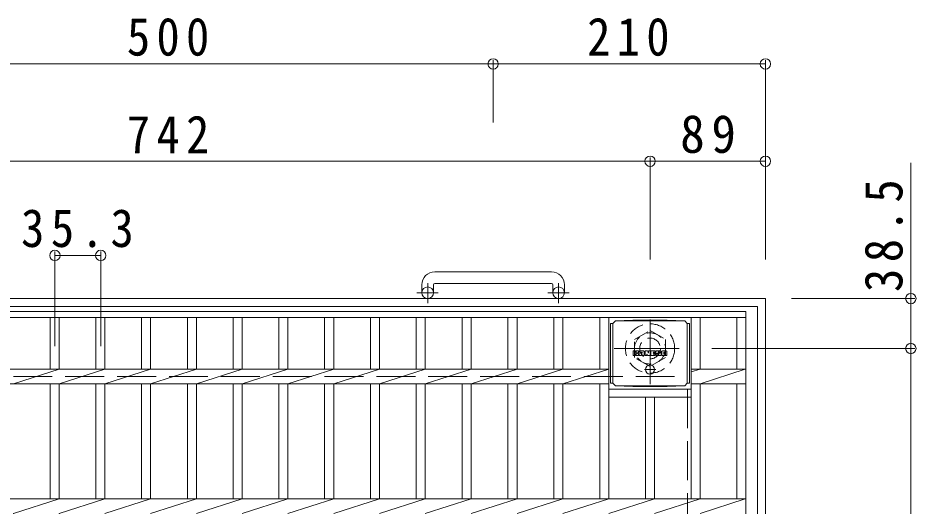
# Model space of a CAD drawing. Units: millimetres at full size, sheet at 1:10. Extents: x -2312 to 2340, y -1941 to 1789.
# Drawn here: x -1014 to -321, y 1412 to 1789 of the extents above; entities that cross this region are included whole.
import ezdxf

# ---------------------------------------------------------------- set-up
doc = ezdxf.new("R2010")
doc.units = ezdxf.units.MM
doc.header["$LTSCALE"] = 10
doc.header["$PDMODE"] = 32
doc.header["$PDSIZE"] = 8
for name, pattern in [('CHAIN1', [8, 5, -1, 1, -1]), ('DASHED1', [1.8, 1.2, -0.6]), ('DASHED3', [4, 3, -1])]:
    doc.linetypes.add(name, pattern=pattern)
for name, color, linetype, lineweight in [('C-1', 2, 'Continuous', 9), ('C-2', 3, 'Continuous', 9), ('C-4', 7, 'Continuous', 9), ('C-9', 2, 'Continuous', 9), ('C-F', 7, 'Continuous', 9)]:
    doc.layers.add(name, color=color, linetype=linetype, lineweight=lineweight)
doc.styles.add('ＭＳ ゴシック', font='')
doc.styles.get('ＭＳ ゴシック').set_extended_font_data('MS Gothic')

msp = doc.modelspace()

# ---------------------------------------------------------------- linework, layer by layer
at = {"layer": 'C-1'}
for p, q in [((-602.39, 1593.06), (-692.39, 1593.06)), ((-702.39, 1583.06), (-702.39, 1576.96)), ((-693.39, 1583.06), (-693.39, 1576.96)), ((-692.39, 1584.06), (-602.39, 1584.06)), ((-601.39, 1583.06), (-601.39, 1576.96)), ((-592.39, 1583.06), (-592.39, 1576.96)), ((-1357.39, 1572.46), (-437.39, 1572.46)), ((-437.39, 652.46), (-437.39, 1572.46)), ((-1351.39, 1566.46), (-443.39, 1566.46)), ((-443.39, 658.46), (-443.39, 1566.46))]:
    msp.add_line(p, q, dxfattribs=at)
at = {"layer": 'C-1', "linetype": 'CHAIN1'}
for p, q in [((-697.89, 1568.85), (-697.89, 1584.45)), ((-596.89, 1568.85), (-596.89, 1584.45)), ((-689.73, 1576.96), (-706.14, 1576.96)), ((-588.73, 1576.96), (-605.14, 1576.96)), ((-526.39, 1506.32), (-526.39, 1561.6)), ((-554.03, 1533.96), (-498.76, 1533.96))]:
    msp.add_line(p, q, dxfattribs=at)
at = {"layer": 'C-1', "linetype": 'DASHED1'}
for p, q in [((-538.39, 1540.89), (-526.39, 1547.81)), ((-526.39, 1547.81), (-514.39, 1540.89)), ((-538.39, 1527.03), (-538.39, 1540.89)), ((-514.39, 1540.89), (-514.39, 1527.03)), ((-526.39, 1520.1), (-538.39, 1527.03)), ((-514.39, 1527.03), (-526.39, 1520.1))]:
    msp.add_line(p, q, dxfattribs=at)
at = {"layer": 'C-1', "linetype": 'DASHED3'}
for p in [(-1297.39, 1512.46), (-497.39, 712.46)]:
    msp.add_line(p, (-497.39, 1512.46), dxfattribs=at)
at = {"layer": 'C-1'}
for centre in [(-697.89, 1576.96), (-596.89, 1576.96)]:
    msp.add_circle(centre, 4.5, dxfattribs=at)
at = {"layer": 'C-1', "linetype": 'DASHED1'}
for radius in [19, 12, 8]:
    msp.add_circle((-526.39, 1533.96), radius, dxfattribs=at)
at = {"layer": 'C-1'}
for centre, radius, start, end in [((-692.39, 1583.06), 10, 90, 180), ((-602.39, 1583.06), 10, 0, 90), ((-692.39, 1583.06), 1, 90, 180), ((-602.39, 1583.06), 1, 0, 90)]:
    msp.add_arc(centre, radius, start, end, dxfattribs=at)
at = {"layer": 'C-2'}
for p, q in [((-452.39, 1562.46), (-1342.39, 1562.46)), ((-452.39, 662.46), (-452.39, 1562.46)), ((-452.39, 1557.96), (-1342.39, 1557.96)), ((-989.14, 1518.12), (-989.14, 1557.96)), ((-982.14, 1518.12), (-982.14, 1557.96)), ((-953.84, 1518.12), (-953.84, 1557.96)), ((-946.84, 1518.12), (-946.84, 1557.96)), ((-918.54, 1518.12), (-918.54, 1557.96)), ((-911.54, 1518.12), (-911.54, 1557.96)), ((-883.24, 1518.12), (-883.24, 1557.96)), ((-876.24, 1518.12), (-876.24, 1557.96)), ((-847.94, 1518.12), (-847.94, 1557.96)), ((-840.94, 1518.12), (-840.94, 1557.96)), ((-812.64, 1518.12), (-812.64, 1557.96)), ((-805.64, 1518.12), (-805.64, 1557.96)), ((-777.34, 1518.12), (-777.34, 1557.96)), ((-770.34, 1518.12), (-770.34, 1557.96)), ((-742.04, 1518.12), (-742.04, 1557.96)), ((-735.04, 1518.12), (-735.04, 1557.96)), ((-706.74, 1518.12), (-706.74, 1557.96)), ((-699.74, 1518.12), (-699.74, 1557.96)), ((-671.34, 1518.12), (-671.34, 1557.96)), ((-664.34, 1518.12), (-664.34, 1557.96)), ((-635.94, 1518.12), (-635.94, 1557.96)), ((-628.94, 1518.12), (-628.94, 1557.96)), ((-600.64, 1518.12), (-600.64, 1557.96)), ((-593.64, 1518.12), (-593.64, 1557.96)), ((-565.19, 1518.12), (-565.19, 1557.96)), ((-558.19, 1418.12), (-558.19, 1557.96)), ((-494.59, 1418.12), (-494.59, 1557.96)), ((-459.39, 1518.12), (-459.39, 1557.96)), ((-558.19, 1518.12), (-1236.59, 1518.12)), ((-1017.44, 1506.8), (-982.14, 1518.12)), ((-982.14, 1506.8), (-946.84, 1518.12)), ((-946.84, 1506.8), (-911.54, 1518.12)), ((-911.54, 1506.8), (-876.24, 1518.12)), ((-876.24, 1506.8), (-840.94, 1518.12)), ((-840.94, 1506.8), (-805.64, 1518.12)), ((-805.64, 1506.8), (-770.34, 1518.12)), ((-770.34, 1506.8), (-735.04, 1518.12)), ((-735.04, 1506.8), (-699.74, 1518.12)), ((-699.74, 1506.8), (-664.34, 1518.12)), ((-664.34, 1506.8), (-628.94, 1518.12)), ((-628.94, 1506.8), (-593.64, 1518.12)), ((-593.64, 1506.8), (-558.19, 1518.12)), ((-452.39, 1518.12), (-494.59, 1518.12)), ((-487.59, 1506.8), (-452.89, 1518.12)), ((-558.19, 1506.8), (-1236.59, 1506.8)), ((-989.14, 1418.12), (-989.14, 1506.8)), ((-982.14, 1418.12), (-982.14, 1506.8)), ((-953.84, 1418.12), (-953.84, 1506.8)), ((-946.84, 1418.12), (-946.84, 1506.8)), ((-918.54, 1418.12), (-918.54, 1506.8)), ((-911.54, 1418.12), (-911.54, 1506.8)), ((-883.24, 1418.12), (-883.24, 1506.8)), ((-876.24, 1418.12), (-876.24, 1506.8)), ((-847.94, 1418.12), (-847.94, 1506.8)), ((-840.94, 1418.12), (-840.94, 1506.8)), ((-812.64, 1418.12), (-812.64, 1506.8)), ((-805.64, 1418.12), (-805.64, 1506.8)), ((-777.34, 1418.12), (-777.34, 1506.8)), ((-770.34, 1418.12), (-770.34, 1506.8)), ((-742.04, 1418.12), (-742.04, 1506.8)), ((-735.04, 1418.12), (-735.04, 1506.8)), ((-706.74, 1418.12), (-706.74, 1506.8)), ((-699.74, 1418.12), (-699.74, 1506.8)), ((-671.34, 1418.12), (-671.34, 1506.8)), ((-664.34, 1418.12), (-664.34, 1506.8)), ((-635.94, 1418.12), (-635.94, 1506.8)), ((-628.94, 1418.12), (-628.94, 1506.8)), ((-600.64, 1418.12), (-600.64, 1506.8)), ((-593.64, 1418.12), (-593.64, 1506.8)), ((-565.19, 1418.12), (-565.19, 1506.8)), ((-452.39, 1506.8), (-494.59, 1506.8)), ((-487.59, 1418.12), (-487.59, 1506.8)), ((-459.39, 1418.12), (-459.39, 1506.8)), ((-558.19, 1502.46), (-494.59, 1502.46)), ((-558.19, 1496.46), (-494.59, 1496.46)), ((-529.89, 1418.12), (-529.89, 1496.46)), ((-522.89, 1418.12), (-522.89, 1496.46)), ((-452.39, 1418.12), (-1342.39, 1418.12)), ((-946.84, 1406.8), (-911.54, 1418.12)), ((-911.54, 1406.8), (-876.24, 1418.12)), ((-876.24, 1406.8), (-840.94, 1418.12)), ((-840.94, 1406.8), (-805.64, 1418.12)), ((-805.64, 1406.8), (-770.34, 1418.12)), ((-770.34, 1406.8), (-735.04, 1418.12)), ((-735.04, 1406.8), (-699.74, 1418.12)), ((-699.74, 1406.8), (-664.34, 1418.12)), ((-664.34, 1406.8), (-628.94, 1418.12)), ((-628.94, 1406.8), (-593.64, 1418.12)), ((-593.64, 1406.8), (-558.19, 1418.12)), ((-558.19, 1406.8), (-522.89, 1418.12)), ((-522.89, 1406.8), (-487.59, 1418.12)), ((-487.59, 1406.8), (-452.89, 1418.12))]:
    msp.add_line(p, q, dxfattribs=at)
for points in [[(-494.59, 1515.87), (-487.59, 1518.12), (-487.59, 1557.96)], [(-1017.44, 1318.12), (-1017.44, 1406.8), (-982.14, 1418.12)], [(-982.14, 1318.12), (-982.14, 1406.8), (-946.84, 1418.12)]]:
    msp.add_lwpolyline(points, dxfattribs=at)
at = {"layer": 'C-4'}
for p, q in [((-1147.39, 1753.35), (-647.39, 1753.35)), ((-647.39, 1756.35), (-647.39, 1708.35)), ((-647.39, 1753.35), (-437.39, 1753.35)), ((-437.39, 1756.35), (-437.39, 1602.46)), ((-526.39, 1678.35), (-1268.39, 1678.35)), ((-526.39, 1681.35), (-526.39, 1602.46)), ((-437.39, 1678.35), (-526.39, 1678.35)), ((-325.22, 1677.2), (-325.22, 1533.96)), ((-985.39, 1608.74), (-985.39, 1535.83)), ((-950.09, 1608.74), (-950.09, 1535.83)), ((-985.39, 1605.74), (-950.09, 1605.74)), ((-322.22, 1572.46), (-417.39, 1572.46)), ((-322.22, 1533.96), (-478.76, 1533.96)), ((-325.22, 1533.96), (-325.22, 690.96))]:
    msp.add_line(p, q, dxfattribs=at)
for p in [(-647.39, 1753.35), (-437.39, 1753.35), (-526.39, 1678.35), (-437.39, 1678.35), (-985.39, 1605.74), (-950.09, 1605.74), (-325.22, 1572.46), (-325.22, 1533.96)]:
    msp.add_point(p, dxfattribs=at)
at = {"layer": 'C-9'}
for p, q in [((-555.14, 1553.19), (-556.94, 1553.19)), ((-556.94, 1553.19), (-556.94, 1507.27)), ((-555.14, 1553.23), (-553.14, 1555.23)), ((-555.14, 1507.23), (-555.14, 1553.23)), ((-553.14, 1555.23), (-539.68, 1555.91)), ((-553.14, 1555.23), (-499.64, 1555.23)), ((-513.11, 1555.91), (-539.68, 1555.91)), ((-499.64, 1555.23), (-513.11, 1555.91)), ((-497.64, 1553.23), (-499.64, 1555.23)), ((-497.64, 1507.23), (-497.64, 1553.23)), ((-497.64, 1553.19), (-495.84, 1553.19)), ((-495.84, 1553.19), (-495.84, 1507.27)), ((-555.14, 1507.27), (-556.94, 1507.27)), ((-555.14, 1507.23), (-553.14, 1505.23)), ((-553.14, 1505.23), (-539.68, 1504.55)), ((-553.14, 1505.23), (-499.64, 1505.23)), ((-513.11, 1504.55), (-539.68, 1504.55)), ((-499.64, 1505.23), (-513.11, 1504.55)), ((-497.64, 1507.23), (-499.64, 1505.23)), ((-497.64, 1507.27), (-495.84, 1507.27))]:
    msp.add_line(p, q, dxfattribs=at)
at = {"layer": 'C-9', "linetype": 'CHAIN1'}
for p, q in [((-522.04, 1517.73), (-530.75, 1517.73)), ((-526.39, 1521.42), (-526.39, 1514.04))]:
    msp.add_line(p, q, dxfattribs=at)
at = {"layer": 'C-9'}
msp.add_circle((-526.39, 1517.73), 3.5, dxfattribs=at)
at = {"layer": 'C-F'}
for p, q in [((-539.4, 1528.63), (-539.4, 1531.99)), ((-537.72, 1532.14), (-539.25, 1532.14)), ((-537.56, 1531.99), (-537.56, 1531.06)), ((-537.06, 1531.99), (-537.06, 1531.06)), ((-535.56, 1532.14), (-536.9, 1532.14)), ((-535.4, 1531.99), (-535.4, 1531.2)), ((-534.73, 1528.63), (-534.73, 1531.62)), ((-531.42, 1532.14), (-534.21, 1532.14)), ((-533.07, 1530.35), (-533.07, 1530.89)), ((-532.56, 1530.35), (-532.56, 1530.89)), ((-530.9, 1528.63), (-530.9, 1531.62)), ((-530.22, 1531.99), (-530.22, 1528.63)), ((-530.07, 1532.14), (-528.36, 1532.14)), ((-528.21, 1532.03), (-527.73, 1530.54)), ((-527.57, 1531.99), (-527.57, 1530.56)), ((-527.41, 1532.14), (-526.39, 1532.14)), ((-526.24, 1531.99), (-526.24, 1528.63)), ((-525.73, 1528.63), (-525.73, 1531.99)), ((-525.57, 1532.14), (-522.55, 1532.14)), ((-522.55, 1531.15), (-523.67, 1531.15)), ((-522.39, 1531.31), (-522.39, 1531.99)), ((-518.41, 1532.14), (-521.46, 1532.14)), ((-520.23, 1530.8), (-520.23, 1531.21)), ((-519.71, 1531.12), (-519.71, 1531.21)), ((-519.56, 1530.96), (-517.89, 1530.96)), ((-517.89, 1531.62), (-517.89, 1530.96)), ((-517.38, 1529), (-517.38, 1531.62)), ((-513.91, 1532.14), (-516.85, 1532.14)), ((-515.7, 1529.8), (-515.7, 1530.82)), ((-515.06, 1529.8), (-515.06, 1530.82)), ((-513.38, 1531.62), (-513.38, 1529)), ((-539.25, 1528.47), (-537.72, 1528.47)), ((-537.56, 1528.63), (-537.56, 1529.72)), ((-537.07, 1528.63), (-537.07, 1529.72)), ((-536.91, 1528.47), (-535.55, 1528.47)), ((-535.4, 1528.63), (-535.4, 1529.56)), ((-533.23, 1528.47), (-534.58, 1528.47)), ((-533.07, 1528.63), (-533.07, 1529.05)), ((-532.61, 1530.3), (-533.02, 1530.3)), ((-532.56, 1528.63), (-532.56, 1529.05)), ((-532.4, 1528.47), (-531.05, 1528.47)), ((-529.06, 1528.47), (-530.07, 1528.47)), ((-528.91, 1528.63), (-528.91, 1529.54)), ((-528.42, 1528.59), (-528.71, 1529.57)), ((-526.39, 1528.47), (-528.27, 1528.47)), ((-525.57, 1528.47), (-522.56, 1528.47)), ((-522.55, 1530.71), (-523.67, 1530.71)), ((-522.55, 1529.91), (-523.67, 1529.91)), ((-522.56, 1529.48), (-523.67, 1529.48)), ((-522.41, 1528.63), (-522.41, 1529.32)), ((-522.39, 1530.06), (-522.39, 1530.55)), ((-521.89, 1529.49), (-521.89, 1529)), ((-521.73, 1529.64), (-520.38, 1529.64)), ((-519.88, 1529.97), (-521.46, 1529.97)), ((-518.31, 1528.47), (-521.37, 1528.47)), ((-520.22, 1529.49), (-520.22, 1529.38)), ((-520.07, 1530.64), (-518.31, 1530.64)), ((-519.72, 1529.82), (-519.72, 1529.38)), ((-513.91, 1528.47), (-516.85, 1528.47))]:
    msp.add_line(p, q, dxfattribs=at)
for centre, radius, start, end in [((-539.25, 1531.99), 0.157, 90, 180), ((-537.72, 1531.99), 0.157, 0, 90), ((-537.31, 1531.06), 0.251, 180, 0), ((-536.9, 1531.99), 0.157, 90, 180), ((-535.92, 1531.2), 0.524, 299.42073, 0), ((-535.56, 1531.99), 0.157, 0, 90), ((-534.21, 1531.62), 0.524, 90, 180), ((-532.82, 1530.89), 0.255, 0, 180), ((-531.42, 1531.62), 0.524, 0, 90), ((-530.07, 1531.99), 0.157, 90, 180), ((-528.36, 1531.99), 0.157, 17.75635, 90), ((-527.41, 1531.99), 0.157, 90, 180), ((-526.39, 1531.99), 0.157, 0, 90), ((-525.57, 1531.99), 0.157, 90, 180), ((-523.67, 1530.93), 0.22, 90, 270), ((-522.55, 1531.99), 0.157, 0, 90), ((-522.55, 1531.31), 0.157, 270, 0), ((-519.51, 1531.06), 2.38, 157.10112, 202.89888), ((-521.46, 1531.88), 0.262, 90, 157.10112), ((-519.97, 1531.21), 0.259, 0, 180), ((-519.56, 1531.12), 0.157, 180, 270), ((-518.41, 1531.62), 0.524, 0, 90), ((-516.85, 1531.62), 0.524, 90, 180), ((-515.38, 1530.82), 0.321, 0, 180), ((-513.91, 1531.62), 0.524, 0, 90), ((-539.25, 1528.63), 0.157, 180, 270), ((-537.72, 1528.63), 0.157, 270, 0), ((-537.32, 1529.72), 0.249, 0, 180), ((-536.91, 1528.63), 0.157, 180, 270), ((-536.48, 1530.39), 0.088, 97.33171, 266.57183), ((-536.78, 1532.72), 2.27, 277.33171, 299.42073), ((-536.58, 1528.66), 1.64, 53.71985, 86.57183), ((-535.92, 1529.56), 0.524, 0, 53.71985), ((-535.55, 1528.63), 0.157, 270, 0), ((-534.58, 1528.63), 0.157, 180, 270), ((-533.23, 1528.63), 0.157, 270, 0), ((-532.82, 1529.05), 0.255, 0, 180), ((-533.02, 1530.35), 0.052, 180, 270), ((-532.61, 1530.35), 0.052, 270, 0), ((-532.4, 1528.63), 0.157, 180, 270), ((-531.05, 1528.63), 0.157, 270, 0), ((-530.07, 1528.63), 0.157, 180, 270), ((-529.06, 1528.63), 0.157, 270, 0), ((-528.81, 1529.54), 0.101, 16.48875, 180), ((-528.27, 1528.63), 0.157, 196.48875, 270), ((-527.65, 1530.56), 0.083, 197.75635, 0), ((-526.39, 1528.63), 0.157, 270, 0), ((-525.57, 1528.63), 0.157, 180, 270), ((-523.67, 1529.69), 0.214, 90, 270), ((-522.56, 1529.32), 0.157, 0, 90), ((-522.56, 1528.63), 0.157, 270, 0), ((-522.55, 1530.55), 0.157, 0, 90), ((-522.55, 1530.06), 0.157, 270, 0), ((-521.73, 1529.49), 0.157, 90, 180), ((-521.37, 1529), 0.524, 180, 270), ((-521.46, 1530.24), 0.262, 202.89888, 270), ((-520.38, 1529.49), 0.157, 0, 90), ((-520.07, 1530.8), 0.157, 180, 270), ((-519.97, 1529.38), 0.25, 180, 0), ((-519.88, 1529.82), 0.157, 0, 90), ((-518.31, 1530.38), 0.262, 22.90802, 90), ((-518.31, 1528.74), 0.262, 270, 337.09198), ((-520.26, 1529.56), 2.37, 337.09198, 22.90802), ((-516.85, 1529), 0.524, 180, 270), ((-515.38, 1529.8), 0.321, 180, 0), ((-513.91, 1529), 0.524, 270, 0)]:
    msp.add_arc(centre, radius, start, end, dxfattribs=at)

# ---------------------------------------------------------------- texts
at = {"layer": 'C-4', "color": 2, "char_height": 29.33, "attachment_point": 7, "style": 'ＭＳ ゴシック'}
for s, insert in [('\\T1.27;\\W0.9;500', (-929.89, 1759.35)), ('\\T1.27;\\W0.9;210', (-574.89, 1759.35)), ('\\T1.27;\\W0.9;742', (-929.89, 1684.35)), ('\\T1.27;\\W0.95;89', (-503.14, 1684.35)), ('\\T1.28;\\W0.9;35.3', (-1011.49, 1611.74))]:
    msp.add_mtext(s, dxfattribs=dict(at, insert=insert))
at = {"layer": 'C-4', "color": 2, "insert": (-331.22, 1577.49), "char_height": 29.33, "attachment_point": 7, "rotation": 90, "style": 'ＭＳ ゴシック'}
msp.add_mtext('\\T1.28;\\W0.9;38.5', dxfattribs=at)

doc.saveas('drawing.dxf')
